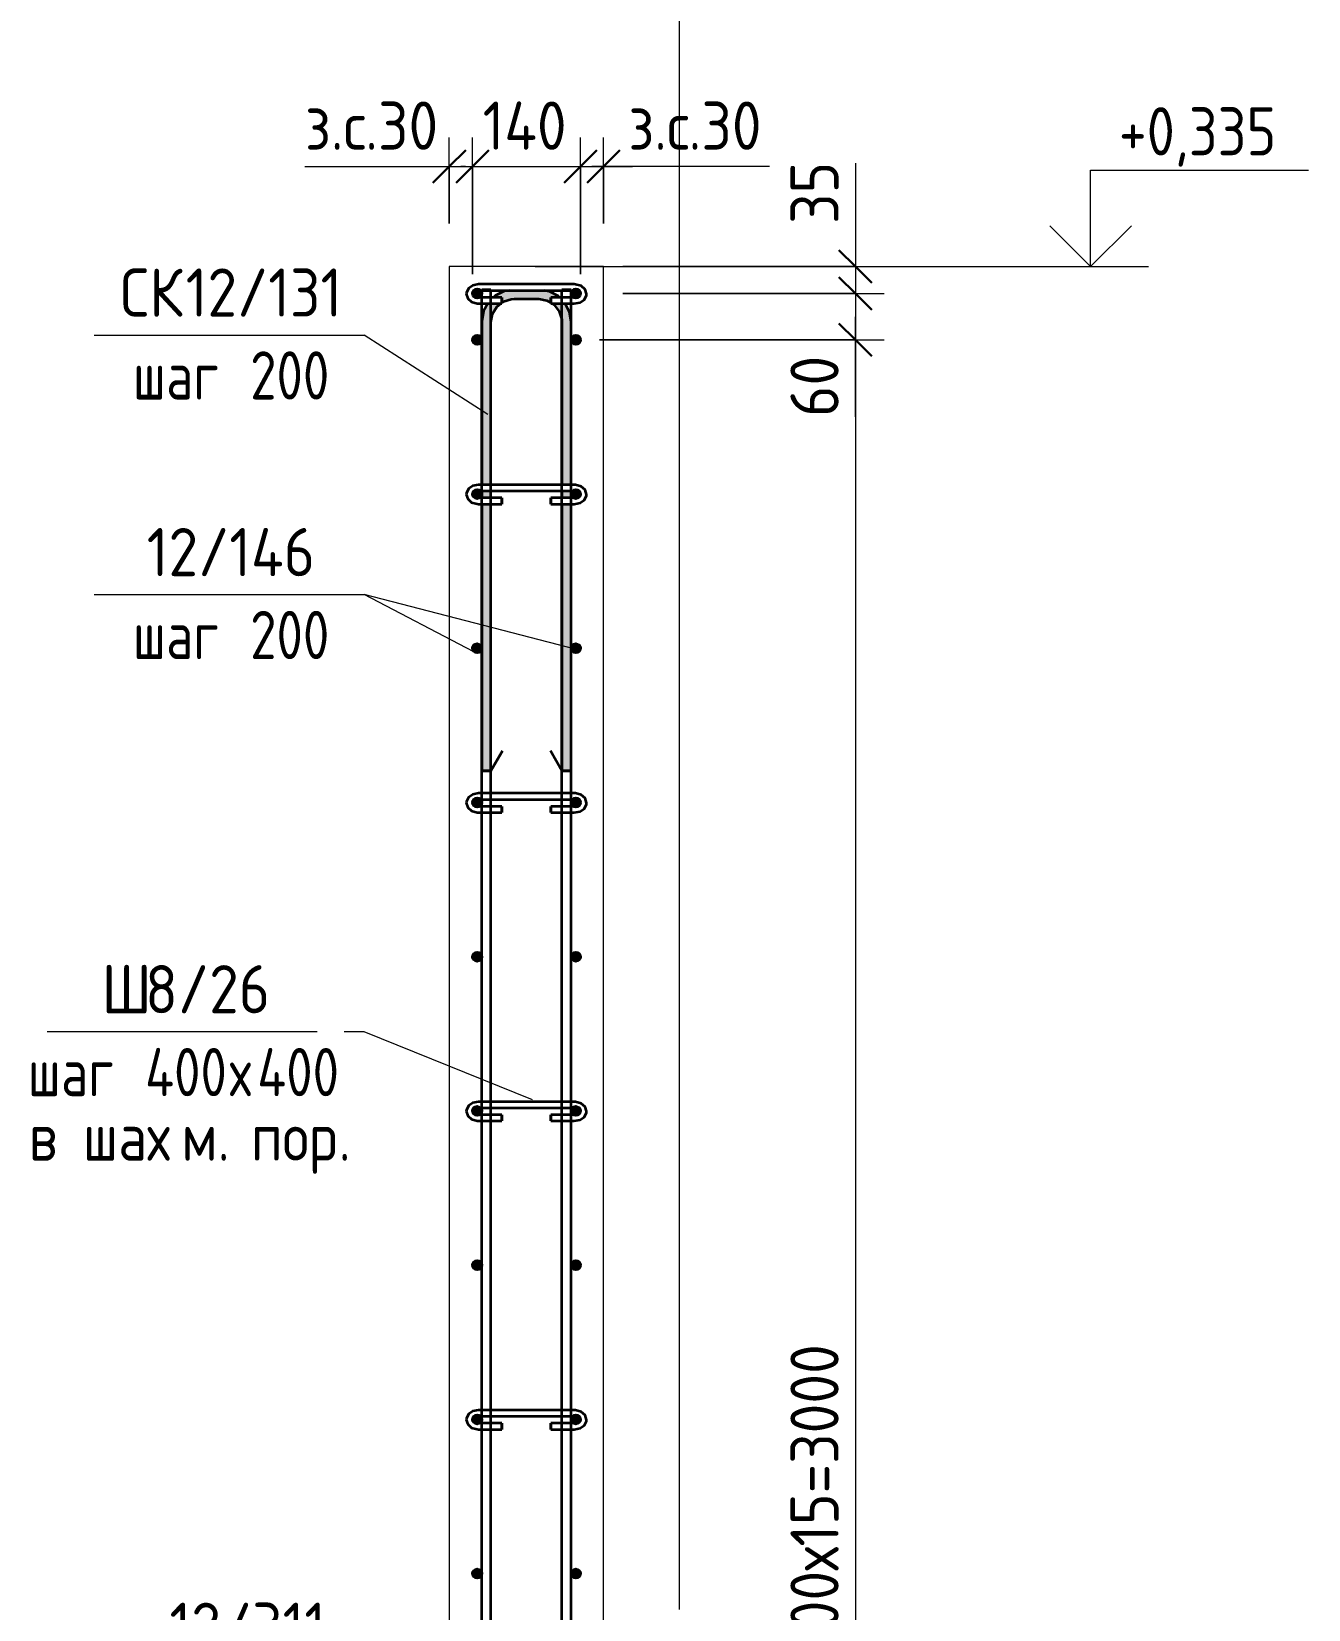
# Model space of a CAD drawing. Header units: millimetres. Extents: x -39853 to 12393, y -4903 to 80275.
# Drawn here: x -486 to 1170, y -1406 to 640 of the extents above; entities that cross this region are included whole.
import ezdxf

# ---------------------------------------------------------------- set-up
doc = ezdxf.new("R2010")
doc.units = ezdxf.units.MM
for name, color, linetype, lineweight in [('AA_Dim', 7, 'Continuous', 9), ('AA_Dim-25', 7, 'Continuous', 9), ('AA_Oformlenie', 7, 'Continuous', 9), ('AA_Vinoska', 7, 'Continuous', 9), ('AA_Visotnaya otmetka', 7, 'Continuous', 9), ('AF_Stena_Опалубка', 253, 'Continuous', 20), ('Gen_Text', 7, 'Continuous', 9), ('KR_Armatura', 7, 'Continuous', 20), ('KR_Armatura_Tonkie', 7, 'Continuous', 20)]:
    doc.layers.add(name, color=color, linetype=linetype, lineweight=lineweight)
doc.styles.add('ISOCPEUR_6', font='isocpeur.ttf', dxfattribs={"width": 0.9, "height": 62.5})
doc.styles.add('ISOCPEUR_7', font='isocpeur.ttf', dxfattribs={"width": 0.8, "height": 62.5})
doc.styles.add('ISOCPEUR_8', font='isocpeur.ttf', dxfattribs={"width": 0.85, "height": 62.5})
doc.dimstyles.new('00_Точн_3_знака__прозр__2', dxfattribs={"dimscale": 304.8, "dimtxt": 62.248823, "dimasz": 0.139436, "dimexe": 0.123031, "dimexo": 0.082021, "dimgap": 0.008202, "dimtad": 1, "dimdec": 3, "dimrnd": 0.001, "dimdsep": 46, "dimtxsty": 'ISOCPEUR_6', "dimblk1": 'OBLIQUE', "dimblk2": 'OBLIQUE', "dimsah": 1, "dimcen": 0.09, "dimdle": 0.123031, "dimazin": 0, "dimtfac": 1, "dimtdec": 4, "dimtix": 1, "dimtmove": 1, "dimatfit": 3, "dimfxl": 1, "dimtvp": 1, "dimtolj": 1, "dimtzin": 0, "dimlwd": 18, "dimlwe": 18, "dimarcsym": 2})
doc.dimstyles.new('00_Точн_3_знака__прозр__3', dxfattribs={"dimscale": 304.8, "dimtxt": 62.248823, "dimasz": 0.139436, "dimexe": 0.123031, "dimexo": 0.082021, "dimgap": 0.008202, "dimtad": 1, "dimdec": 3, "dimrnd": 0.001, "dimdsep": 46, "dimtxsty": 'ISOCPEUR_6', "dimblk1": 'OBLIQUE', "dimblk2": 'OBLIQUE', "dimsah": 1, "dimcen": 0.09, "dimdle": 0.123031, "dimazin": 0, "dimtfac": 1, "dimtdec": 4, "dimtix": 1, "dimtmove": 0, "dimatfit": 3, "dimfxl": 1, "dimtvp": 1, "dimtolj": 1, "dimtzin": 0, "dimlwd": 18, "dimlwe": 18, "dimarcsym": 2})

# ---------------------------------------------------------------- blocks, each defined once
blk = doc.blocks.new('350_Стержень П торец СК-СГ _НесАрм_РабПлоск_ - 350_Стержень П торец СК-СГ _НесАрм_РабПлоск_-V3-1-1 Армирование')
at = {"layer": 'KR_Armatura_Tonkie', "lineweight": 35}
h = blk.add_hatch(color=256, dxfattribs=at)
h.paths.add_polyline_path([(36992.9, 263), (36998.9, 263), (36999.9, 270.8), (37003, 278.2), (37007.7, 284.2), (37011.3, 287), (36994.8, 287), (36992.5, 284), (36988.3, 273.9), (36987.1, 263), (36991.3, 263)])
h.paths.add_polyline_path([(37013.2, 288.4), (37014.2, 289.1), (37021.2, 292), (37028.9, 293.2), (37028.9, 304), (37021.2, 304), (37018, 303.6), (37007.9, 299.4), (37002.5, 295), (37013.2, 294.9), (37013.2, 288.7)])
blk.add_hatch(color=256, dxfattribs=at).paths.add_polyline_path([(37059.1, 293), (37060.9, 293.2), (37060.9, 304), (37028.9, 304), (37028.9, 293), (37052.9, 293)])
h = blk.add_hatch(color=256, dxfattribs=at)
h.paths.add_polyline_path([(37090.9, 263), (37102.9, 263), (37101.4, 273.9), (37097, 284.3), (37094.9, 287), (37078.4, 287), (37082.1, 284.2), (37087, 277.7), (37089.9, 270.7), (37090.7, 264.3)])
h.paths.add_polyline_path([(37076.6, 288.4), (37076.6, 295), (37087.5, 295), (37081.9, 299.4), (37070.9, 303.7), (37067.5, 304), (37060.9, 304), (37060.9, 293), (37068.6, 292), (37075.9, 289)])
h = blk.add_hatch(color=256, dxfattribs=at)
h.paths.add_polyline_path([(36992.9, -318.9), (36998.9, -318.9), (36998.7, 27), (36986.9, 27), (36987.1, -318.9), (36991.3, -318.9)])
h.paths.add_polyline_path([(36993.8, 35), (36998.9, 35), (36998.7, 44), (36986.9, 44), (36987.1, 35), (36992.9, 35)])
h.paths.add_polyline_path([(36997.1, 52), (36998.9, 52), (36998.7, 263), (36986.9, 263), (36987.1, 52), (36996.7, 52)])
h = blk.add_hatch(color=256, dxfattribs=at)
h.paths.add_polyline_path([(37092.6, -318.9), (37102.9, -318.9), (37102.7, 27), (37090.9, 27), (37091.1, -318.9), (37091.7, -318.9)])
h.paths.add_polyline_path([(37091.1, 35), (37102.9, 35), (37102.7, 44), (37090.9, 44), (37091, 35)])
h.paths.add_polyline_path([(37102.1, 52), (37102.9, 52), (37102.7, 263), (37090.9, 263), (37091.1, 52), (37101.7, 52)])
for p, q in [((37028.9, 293), (37060.9, 293)), ((36986.9, 263), (36986.9, 52)), ((36998.9, 52), (36998.9, 263)), ((37090.9, 263), (37090.9, 52)), ((37102.9, 52), (37102.9, 263)), ((36986.9, 44), (36986.9, 35)), ((36998.9, 35), (36998.9, 44)), ((37090.9, 44), (37090.9, 35)), ((37102.9, 35), (37102.9, 44)), ((36986.9, 27), (36986.9, -318.9)), ((36998.9, -318.9), (36998.9, 27)), ((37090.9, 27), (37090.9, -318.9)), ((37102.9, -318.9), (37102.9, 27)), ((36998.9, -318.9), (37013.9, -292.9)), ((37090.9, -318.9), (37075.9, -292.9)), ((36998.9, -318.9), (36986.9, -318.9)), ((36987.1, -318.9), (36998.7, -318.9)), ((37102.9, -318.9), (37090.9, -318.9)), ((37091.1, -318.9), (37093.6, -318.9)), ((37093.9, -318.9), (37102.7, -318.9))]:
    blk.add_line(p, q, dxfattribs=at)
at = {"layer": 'KR_Armatura_Tonkie', "lineweight": 35, "flags": 128}
for points in [[(36994.7, 287.1), (36989.3, 277.1), (36986.9, 264.5), (36986.9, 263)], [(36998.9, 263), (37000.8, 273.7), (37006.4, 282.9), (37011.7, 287)], [(37022.3, 304), (37016.2, 303), (37004.7, 297.3), (37002.5, 295.2)], [(37013.2, 288.2), (37015, 289.6), (37025.3, 292.8), (37028.9, 293)], [(37060.9, 293), (37071.5, 291), (37076.6, 288)], [(37087.7, 295), (37086.3, 296.4), (37075, 302.5), (37067.5, 304)], [(37078.2, 287), (37080.8, 285.4), (37087.5, 276.9), (37090.7, 266.5), (37090.9, 263)], [(37102.9, 263), (37100.9, 275.7), (37095.3, 287)]]:
    blk.add_lwpolyline(points, dxfattribs=at)
blk = doc.blocks.new('350_Стержень П торец СК-СГ _НесАрм_РабПлоск_ - 350_Стержень П торец СК-СГ _НесАрм_РабПлоск_-4142405-1-1 Армирование')
at = {"layer": 'KR_Armatura_Tonkie', "lineweight": 35}
for points in [[(34950.9, -966), (34952.4, -965.8), (34953.9, -965.2), (34955.1, -964.2), (34956.1, -963), (34956.7, -961.6), (34956.9, -960), (34956.7, -958.4), (34956.1, -957), (34955.1, -955.8), (34953.9, -954.8), (34952.4, -954.2), (34950.9, -954), (34949.3, -954.2), (34947.9, -954.8), (34946.6, -955.8), (34945.7, -957), (34945.1, -958.4), (34944.9, -960), (34945.1, -961.6), (34945.7, -963), (34946.6, -964.2), (34947.9, -965.2), (34949.3, -965.8)], [(35078.9, -966), (35080.4, -965.8), (35081.9, -965.2), (35083.1, -964.2), (35084.1, -963), (35084.7, -961.6), (35084.9, -960), (35084.7, -958.4), (35084.1, -957), (35083.1, -955.8), (35081.9, -954.8), (35080.4, -954.2), (35078.9, -954), (35077.3, -954.2), (35075.9, -954.8), (35074.6, -955.8), (35073.7, -957), (35073.1, -958.4), (35072.9, -960), (35073.1, -961.6), (35073.7, -963), (35074.6, -964.2), (35075.9, -965.2), (35077.3, -965.8)]]:
    blk.add_hatch(color=256, dxfattribs=at).paths.add_polyline_path(points)
at = {"layer": 'AA_Oformlenie'}
for centre, start, end in [((34950.9, -960), 90, 270), ((34950.9, -960), 270, 90), ((35078.9, -960), 90, 270), ((35078.9, -960), 270, 90)]:
    blk.add_arc(centre, 6, start, end, dxfattribs=at)
at = {"layer": 'KR_Armatura_Tonkie', "lineweight": 35}
for centre in [(34950.9, -960), (35078.9, -960)]:
    blk.add_circle(centre, 6, dxfattribs=at)
blk = doc.blocks.new('261_Шпилька массив _НесАрм_РабПлоск_ - 8 А240-V6-1-1 Армирование')
at = {"layer": 'KR_Armatura_Tonkie', "lineweight": 35}
for p, q in [((37106.9, 312), (36982.9, 312)), ((36975, 299.1), (36974.9, 299.5)), ((36982.9, 287), (36986.9, 287)), ((36986.9, 295), (36984.2, 295)), ((36985.3, 304), (36986.9, 304)), ((36986.9, 304), (36998.9, 304)), ((36998.9, 295), (36986.9, 295)), ((36986.9, 287), (36998.9, 287)), ((36998.9, 304), (37090.9, 304)), ((37013.2, 295), (36998.9, 295)), ((36998.9, 287), (37013.2, 287)), ((37013.2, 295), (37013.2, 288.2)), ((37013.2, 293.9), (37013.2, 294.9)), ((37013.2, 287.2), (37013.2, 293.8)), ((37013.2, 288.2), (37013.2, 287)), ((37090.9, 295), (37076.6, 295)), ((37076.6, 288.2), (37076.6, 295)), ((37076.6, 294.9), (37076.6, 293.9)), ((37076.6, 293.8), (37076.6, 287.2)), ((37076.6, 287), (37076.6, 288.2)), ((37076.6, 287), (37090.9, 287)), ((37090.9, 304), (37102.9, 304)), ((37102.9, 295), (37090.9, 295)), ((37090.9, 287), (37102.9, 287)), ((37102.9, 304), (37104.5, 304)), ((37105.6, 295), (37102.9, 295)), ((37102.9, 287), (37106.9, 287)), ((36986.9, 52), (36982.9, 52)), ((36985.3, 44), (36986.9, 44)), ((36998.9, 52), (36986.9, 52)), ((36986.9, 44), (36998.9, 44)), ((37090.9, 52), (36998.9, 52)), ((36998.9, 44), (37090.9, 44)), ((37102.9, 52), (37090.9, 52)), ((37090.9, 44), (37102.9, 44)), ((37106.9, 52), (37102.9, 52)), ((37102.9, 44), (37104.5, 44)), ((36975, 39.1), (36974.9, 39.5)), ((36982.9, 27), (36986.9, 27)), ((36986.9, 35), (36984.2, 35)), ((36998.9, 35), (36986.9, 35)), ((36986.9, 27), (36998.9, 27)), ((37013.2, 35), (36998.9, 35)), ((36998.9, 27), (37013.2, 27)), ((37013.2, 35), (37013.2, 28.2)), ((37013.2, 33.8), (37013.2, 34.9)), ((37013.2, 27.2), (37013.2, 33.8)), ((37013.2, 28.2), (37013.2, 27)), ((37090.9, 35), (37076.6, 35)), ((37076.6, 28.2), (37076.6, 35)), ((37076.6, 34.9), (37076.6, 33.8)), ((37076.6, 33.8), (37076.6, 27.2)), ((37076.6, 27), (37076.6, 28.2)), ((37076.6, 27), (37090.9, 27)), ((37102.9, 35), (37090.9, 35)), ((37090.9, 27), (37102.9, 27)), ((37105.6, 35), (37102.9, 35)), ((37102.9, 27), (37106.9, 27)), ((36975, -360.9), (36974.9, -360.5)), ((36986.9, -348), (36982.9, -348)), ((36986.9, -365), (36984.2, -365)), ((36985.3, -356), (36986.9, -356)), ((36998.9, -348), (36986.9, -348)), ((36986.9, -356), (36998.9, -356)), ((36998.9, -365), (36986.9, -365)), ((37090.9, -348), (36998.9, -348)), ((36998.9, -356), (37090.9, -356)), ((37013.2, -365), (36998.9, -365)), ((37013.2, -365), (37013.2, -371.8)), ((37013.2, -366.2), (37013.2, -365.1)), ((37013.2, -372.8), (37013.2, -366.2)), ((37090.9, -365), (37076.6, -365)), ((37076.6, -371.8), (37076.6, -365)), ((37076.6, -365.1), (37076.6, -366.2)), ((37076.6, -366.2), (37076.6, -372.8)), ((37102.9, -348), (37090.9, -348)), ((37090.9, -356), (37102.9, -356)), ((37102.9, -365), (37090.9, -365)), ((37106.9, -348), (37102.9, -348)), ((37102.9, -356), (37104.5, -356)), ((37105.6, -365), (37102.9, -365)), ((36982.9, -373), (36986.9, -373)), ((36986.9, -373), (36998.9, -373)), ((36998.9, -373), (37013.2, -373)), ((37013.2, -371.8), (37013.2, -373)), ((37076.6, -373), (37076.6, -371.8)), ((37076.6, -373), (37090.9, -373)), ((37090.9, -373), (37102.9, -373)), ((37102.9, -373), (37106.9, -373)), ((36986.9, -748), (36982.9, -748)), ((36985.3, -756), (36986.9, -756)), ((36998.9, -748), (36986.9, -748)), ((36986.9, -756), (36998.9, -756)), ((37090.9, -748), (36998.9, -748)), ((36998.9, -756), (37090.9, -756)), ((37102.9, -748), (37090.9, -748)), ((37090.9, -756), (37102.9, -756)), ((37106.9, -748), (37102.9, -748)), ((37102.9, -756), (37104.5, -756)), ((36975, -760.9), (36974.9, -760.5)), ((36982.9, -773), (36986.9, -773)), ((36986.9, -765), (36984.2, -765)), ((36998.9, -765), (36986.9, -765)), ((36986.9, -773), (36998.9, -773)), ((37013.2, -765), (36998.9, -765)), ((36998.9, -773), (37013.2, -773)), ((37013.2, -765), (37013.2, -771.8)), ((37013.2, -766.2), (37013.2, -765.1)), ((37013.2, -770), (37013.2, -766.2)), ((37013.2, -772.8), (37013.2, -770.1)), ((37013.2, -771.8), (37013.2, -773)), ((37090.9, -765), (37076.6, -765)), ((37076.6, -771.8), (37076.6, -765)), ((37076.6, -765.1), (37076.6, -766.2)), ((37076.6, -766.2), (37076.6, -770)), ((37076.6, -770.1), (37076.6, -772.8)), ((37076.6, -773), (37076.6, -771.8)), ((37076.6, -773), (37090.9, -773)), ((37102.9, -765), (37090.9, -765)), ((37090.9, -773), (37102.9, -773)), ((37105.6, -765), (37102.9, -765)), ((37102.9, -773), (37106.9, -773)), ((36975, -1160.9), (36974.9, -1160.5)), ((36986.9, -1148), (36982.9, -1148)), ((36986.9, -1165), (36984.2, -1165)), ((36985.3, -1156), (36986.9, -1156)), ((36998.9, -1148), (36986.9, -1148)), ((36986.9, -1156), (36998.9, -1156)), ((36998.9, -1165), (36986.9, -1165)), ((37090.9, -1148), (36998.9, -1148)), ((36998.9, -1156), (37090.9, -1156)), ((37013.2, -1165), (36998.9, -1165)), ((37013.2, -1165), (37013.2, -1171.8)), ((37013.2, -1166.2), (37013.2, -1165.1)), ((37013.2, -1172.8), (37013.2, -1166.2)), ((37090.9, -1165), (37076.6, -1165)), ((37076.6, -1171.8), (37076.6, -1165)), ((37076.6, -1165.1), (37076.6, -1166.2)), ((37076.6, -1166.2), (37076.6, -1172.8)), ((37102.9, -1148), (37090.9, -1148)), ((37090.9, -1156), (37102.9, -1156)), ((37102.9, -1165), (37090.9, -1165)), ((37106.9, -1148), (37102.9, -1148)), ((37102.9, -1156), (37104.5, -1156)), ((37105.6, -1165), (37102.9, -1165)), ((36982.9, -1173), (36986.9, -1173)), ((36986.9, -1173), (36998.9, -1173)), ((36998.9, -1173), (37013.2, -1173)), ((37013.2, -1171.8), (37013.2, -1173)), ((37076.6, -1173), (37076.6, -1171.8)), ((37076.6, -1173), (37090.9, -1173)), ((37090.9, -1173), (37102.9, -1173)), ((37102.9, -1173), (37106.9, -1173))]:
    blk.add_line(p, q, dxfattribs=at)
at = {"layer": 'KR_Armatura_Tonkie', "lineweight": 35, "flags": 128}
for points in [[(36982.9, 312), (36975.3, 310.5), (36969.7, 306.6), (36967, 301.1), (36966.9, 299.5)], [(37122.9, 299.5), (37121, 305.4), (37116, 309.8), (37108.7, 311.9), (37106.9, 312)], [(36966.9, 299.5), (36968.7, 293.6), (36973.7, 289.2), (36981, 287.1), (36982.9, 287)], [(37106.9, 287), (37114.5, 288.5), (37120.1, 292.4), (37122.8, 297.9), (37122.9, 299.5)], [(36982.9, 52), (36975.3, 50.5), (36969.7, 46.6), (36967, 41.1), (36966.9, 39.5)], [(37122.9, 39.5), (37121, 45.4), (37116, 49.8), (37108.7, 51.9), (37106.9, 52)], [(36966.9, 39.5), (36968.7, 33.6), (36973.7, 29.2), (36981, 27.1), (36982.9, 27)], [(37106.9, 27), (37114.5, 28.5), (37120.1, 32.4), (37122.8, 37.9), (37122.9, 39.5)], [(36982.9, -348), (36975.3, -349.5), (36969.7, -353.4), (36967, -358.9), (36966.9, -360.5)], [(36966.9, -360.5), (36968.7, -366.4), (36973.7, -370.8), (36981, -372.9), (36982.9, -373)], [(37122.9, -360.5), (37121, -354.6), (37116, -350.2), (37108.7, -348.1), (37106.9, -348)], [(37106.9, -373), (37114.5, -371.5), (37120.1, -367.6), (37122.8, -362.1), (37122.9, -360.5)], [(36982.9, -748), (36975.3, -749.5), (36969.7, -753.4), (36967, -758.9), (36966.9, -760.5)], [(37122.9, -760.5), (37121, -754.6), (37116, -750.2), (37108.7, -748.1), (37106.9, -748)], [(36966.9, -760.5), (36968.7, -766.4), (36973.7, -770.8), (36981, -772.9), (36982.9, -773)], [(37106.9, -773), (37114.5, -771.5), (37120.1, -767.6), (37122.8, -762.1), (37122.9, -760.5)], [(36982.9, -1148), (36975.3, -1149.5), (36969.7, -1153.4), (36967, -1158.9), (36966.9, -1160.5)], [(36966.9, -1160.5), (36968.7, -1166.4), (36973.7, -1170.8), (36981, -1172.9), (36982.9, -1173)], [(37122.9, -1160.5), (37121, -1154.6), (37116, -1150.2), (37108.7, -1148.1), (37106.9, -1148)], [(37106.9, -1173), (37114.5, -1171.5), (37120.1, -1167.6), (37122.8, -1162.1), (37122.9, -1160.5)]]:
    blk.add_lwpolyline(points, dxfattribs=at)
blk = doc.blocks.new('011_Прямоугольник обрыва _ЭлУзла_ - 011_Прямоугольник обрыва _ЭлУзла_-4172188-1-1 Армирование')
at = {"layer": 'AA_Oformlenie'}
blk.add_line((37243, 2094.3), (37243, -1406.5), dxfattribs=at)
blk = doc.blocks.new('DIMBLOCK99-1-1 Армирование')
at = {"layer": 'AA_Dim-25', "lineweight": 18}
for p, q in [((55.6, 390.9), (55.6, 502.3)), ((85.6, 325), (85.6, 502.3)), ((-131.5, 464.8), (76.7, 464.8)), ((18.1, 464.8), (85.6, 464.8)), ((55.6, 464.8), (55.6, 390.9)), ((76.7, 464.8), (70.6, 464.8)), ((85.6, 464.8), (85.6, 325))]:
    blk.add_line(p, q, dxfattribs=at)
at = {"layer": 'AA_Dim-25', "lineweight": 30}
for p, q in [((55.6, 464.8), (76.9, 486.1)), ((85.6, 464.8), (106.9, 486.1)), ((55.6, 464.8), (34.4, 443.6)), ((85.6, 464.8), (64.4, 443.6))]:
    blk.add_line(p, q, dxfattribs=at)
at = {"layer": 'AA_Dim-25', "color": 0, "lineweight": 18, "insert": (-131.5, 549), "char_height": 62.5, "width": 219.786, "attachment_point": 1, "line_spacing_factor": 1.149209, "style": 'ISOCPEUR_6'}
blk.add_mtext('з.с.30', dxfattribs=at)
blk = doc.blocks.new('_Oblique')
at = {"color": 0, "linetype": 'ByBlock', "lineweight": -2}
blk.add_line((-0.5, -0.5), (0.5, 0.5), dxfattribs=at)
blk = doc.blocks.new('DIMBLOCK100-1-1 Армирование')
at = {"layer": 'AA_Dim-25', "lineweight": 18}
for p, q in [((85.6, 325), (85.6, 502.3)), ((225.6, 325), (225.6, 502.3)), ((85.6, 464.8), (225.6, 464.8)), ((85.6, 464.8), (85.6, 325)), ((225.6, 464.8), (225.6, 325))]:
    blk.add_line(p, q, dxfattribs=at)
at = {"layer": 'AA_Dim-25', "lineweight": 30}
for p, q in [((85.6, 464.8), (106.9, 486.1)), ((225.6, 464.8), (246.9, 486.1)), ((85.6, 464.8), (64.4, 443.6)), ((225.6, 464.8), (204.4, 443.6))]:
    blk.add_line(p, q, dxfattribs=at)
at = {"layer": 'AA_Dim-25', "color": 0, "lineweight": 18, "insert": (98.8, 549), "char_height": 62.5, "width": 136.469, "attachment_point": 1, "line_spacing_factor": 1.149209, "style": 'ISOCPEUR_6'}
blk.add_mtext('140', dxfattribs=at)
blk = doc.blocks.new('DIMBLOCK101-1-1 Армирование')
at = {"layer": 'AA_Dim-25', "lineweight": 18}
for p, q in [((225.6, 325), (225.6, 502.3)), ((255.6, 390.9), (255.6, 502.3)), ((225.6, 464.8), (293.1, 464.8)), ((225.6, 464.8), (225.6, 325)), ((262.8, 464.8), (240.6, 464.8)), ((255.6, 464.8), (255.6, 390.9)), ((471, 464.8), (262.8, 464.8))]:
    blk.add_line(p, q, dxfattribs=at)
at = {"layer": 'AA_Dim-25', "lineweight": 30}
for p, q in [((225.6, 464.8), (246.9, 486.1)), ((255.6, 464.8), (276.9, 486.1)), ((225.6, 464.8), (204.4, 443.6)), ((255.6, 464.8), (234.4, 443.6))]:
    blk.add_line(p, q, dxfattribs=at)
at = {"layer": 'AA_Dim-25', "color": 0, "lineweight": 18, "insert": (287.8, 549), "char_height": 62.5, "width": 219.786, "attachment_point": 1, "line_spacing_factor": 1.149209, "style": 'ISOCPEUR_6'}
blk.add_mtext('з.с.30', dxfattribs=at)
blk = doc.blocks.new('DIMBLOCK105-1-1 Армирование')
at = {"layer": 'AA_Dim-25', "lineweight": 18}
for p, q in [((582.2, 469.3), (582.2, 365.3)), ((582.2, 372.5), (582.2, 300)), ((582.2, 365.3), (582.2, 317.5)), ((280.6, 335), (619.7, 335)), ((582.2, 335), (280.6, 335)), ((280.6, 300), (619.7, 300)), ((582.2, 300), (280.6, 300))]:
    blk.add_line(p, q, dxfattribs=at)
at = {"layer": 'AA_Dim-25', "lineweight": 30}
for p, q in [((582.2, 335), (560.9, 356.3)), ((582.2, 335), (603.4, 313.8)), ((582.2, 300), (560.9, 321.2)), ((582.2, 300), (603.4, 278.7))]:
    blk.add_line(p, q, dxfattribs=at)
at = {"layer": 'AA_Dim-25', "color": 0, "lineweight": 18, "insert": (498, 390.3), "char_height": 62.5, "width": 94.81, "attachment_point": 1, "rotation": 90, "line_spacing_factor": 1.149209, "style": 'ISOCPEUR_6'}
blk.add_mtext('35', dxfattribs=at)
blk = doc.blocks.new('DIMBLOCK106-1-1 Армирование')
at = {"layer": 'AA_Dim-25', "lineweight": 30}
for p, q in [((582.2, 300), (560.9, 321.2)), ((582.2, 300), (603.4, 278.7)), ((582.2, 240), (560.9, 261.2)), ((582.2, 240), (603.4, 218.7))]:
    blk.add_line(p, q, dxfattribs=at)
at = {"layer": 'AA_Dim-25', "lineweight": 18}
for p, q in [((280.6, 300), (619.7, 300)), ((582.2, 300), (280.6, 300)), ((582.2, 300), (582.2, 240)), ((582.2, 244.1), (582.2, 270)), ((250.6, 240), (619.7, 240)), ((582.2, 240), (250.6, 240)), ((582.2, 140), (582.2, 244.1))]:
    blk.add_line(p, q, dxfattribs=at)
at = {"layer": 'AA_Dim-25', "color": 0, "lineweight": 18, "insert": (498, 140), "char_height": 62.5, "width": 94.81, "attachment_point": 1, "rotation": 90, "line_spacing_factor": 1.149209, "style": 'ISOCPEUR_6'}
blk.add_mtext('60', dxfattribs=at)
blk = doc.blocks.new('DIMBLOCK107-1-1 Армирование')
at = {"layer": 'AA_Dim-25', "lineweight": 30}
for p, q in [((582.2, 240), (560.9, 261.2)), ((582.2, 240), (603.4, 218.7)), ((582.2, -2760), (560.9, -2738.8)), ((582.2, -2760), (603.4, -2781.3))]:
    blk.add_line(p, q, dxfattribs=at)
at = {"layer": 'AA_Dim-25', "lineweight": 18}
for p, q in [((250.6, 240), (619.7, 240)), ((582.2, 240), (250.6, 240)), ((582.2, 240), (582.2, -2760)), ((250.6, -2760), (619.7, -2760)), ((582.2, -2760), (250.6, -2760))]:
    blk.add_line(p, q, dxfattribs=at)
at = {"layer": 'AA_Dim-25', "color": 0, "lineweight": 18, "insert": (498, -1471.9), "char_height": 62.5, "width": 508.525, "attachment_point": 1, "rotation": 90, "line_spacing_factor": 1.149209, "style": 'ISOCPEUR_6'}
blk.add_mtext('200х15=3000', dxfattribs=at)
blk = doc.blocks.new('Высотные отметки - Стрелка вверх-400292-1-1 Армирование')
at = {"layer": 'AA_Vinoska'}
for p, q in [((37765.6, -2985), (38048.1, -2985)), ((37765.6, -3110), (37765.6, -2985)), ((37765.6, -3110), (37712.6, -3057)), ((37765.6, -3110), (37818.7, -3057)), ((37690.6, -3110), (37840.6, -3110))]:
    blk.add_line(p, q, dxfattribs=at)
blk = doc.blocks.new('042_М_Арматуры - Диам длина поз _ Комментарий-3662934-1-1 Армирование')
at = {"layer": 'AA_Vinoska'}
blk.add_line((35634.9, -2662.1), (35984.9, -2662.1), dxfattribs=at)

msp = doc.modelspace()

# ---------------------------------------------------------------- hatches: boundary and pattern name
at = {"layer": 'KR_Armatura'}
h = msp.add_hatch(color=256, dxfattribs=at)
edge = h.paths.add_edge_path()
edge.add_arc((91.6499, 240), 6, 0, 360)
for points in [[(91.6499, 234), (96.8461, 237), (96.8461, 243), (91.6499, 246), (86.4538, 243), (86.4538, 237), (90.3362, 234.7585)], [(219.6499, 234), (224.8461, 237), (224.8461, 243), (219.6499, 246), (214.4538, 243), (214.4538, 237), (218.3362, 234.7585)], [(91.6499, 34), (96.8461, 37), (96.8461, 43), (91.6499, 46), (86.4538, 43), (86.4538, 37), (90.5127, 34.6566)], [(219.6499, 34), (224.8461, 37), (224.8461, 43), (219.6499, 46), (214.4538, 43), (214.4538, 37)], [(91.6499, -166), (96.8461, -163), (96.8461, -157), (91.6499, -154), (86.4538, -157), (86.4538, -163)], [(219.6499, -166), (224.8461, -163), (224.8461, -157), (219.6499, -154), (214.4538, -157), (214.4538, -163)], [(91.6499, -366), (96.8461, -363), (96.8461, -357), (91.6499, -354), (86.4538, -357), (86.4538, -363), (90.5127, -365.3434)], [(219.6499, -366), (224.8461, -363), (224.8461, -357), (219.6499, -354), (214.4538, -357), (214.4538, -363)], [(91.6499, -566), (96.8461, -563), (96.8461, -557), (91.6499, -554), (86.4538, -557), (86.4538, -563)], [(219.6499, -566), (224.8461, -563), (224.8461, -557), (219.6499, -554), (214.4538, -557), (214.4538, -563)], [(91.6499, -766), (96.8461, -763), (96.8461, -757), (91.6499, -754), (86.4538, -757), (86.4538, -763), (90.5127, -765.3434)], [(219.6499, -766), (224.8461, -763), (224.8461, -757), (219.6499, -754), (214.4538, -757), (214.4538, -763)], [(91.6499, -966), (96.8461, -963), (96.8461, -957), (91.6499, -954), (86.4538, -957), (86.4538, -963)], [(219.6499, -966), (224.8461, -963), (224.8461, -957), (219.6499, -954), (214.4538, -957), (214.4538, -963)], [(91.6499, -1166), (96.8461, -1163), (96.8461, -1157), (91.6499, -1154), (86.4538, -1157), (86.4538, -1163), (90.5127, -1165.3434)], [(219.6499, -1166), (224.8461, -1163), (224.8461, -1157), (219.6499, -1154), (214.4538, -1157), (214.4538, -1163)], [(91.6499, -1366), (96.8461, -1363), (96.8461, -1357), (91.6499, -1354), (86.4538, -1357), (86.4538, -1363)], [(219.6499, -1366), (224.8461, -1363), (224.8461, -1357), (219.6499, -1354), (214.4538, -1357), (214.4538, -1363)]]:
    msp.add_hatch(color=256, dxfattribs=at).paths.add_polyline_path(points)
h = msp.add_hatch(color=256, dxfattribs=at)
edge = h.paths.add_edge_path()
edge.add_arc((219.6499, 240), 6, 0, 360)
h = msp.add_hatch(color=256, dxfattribs=at)
edge = h.paths.add_edge_path()
edge.add_arc((91.6499, 40), 6, 0, 360)
h = msp.add_hatch(color=256, dxfattribs=at)
edge = h.paths.add_edge_path()
edge.add_arc((219.6499, 40), 6, 0, 360)
h = msp.add_hatch(color=256, dxfattribs=at)
edge = h.paths.add_edge_path()
edge.add_arc((91.6499, -160), 6, 0, 360)
h = msp.add_hatch(color=256, dxfattribs=at)
edge = h.paths.add_edge_path()
edge.add_arc((219.6499, -160), 6, 0, 360)
h = msp.add_hatch(color=256, dxfattribs=at)
edge = h.paths.add_edge_path()
edge.add_arc((91.6499, -360), 6, 0, 360)
h = msp.add_hatch(color=256, dxfattribs=at)
edge = h.paths.add_edge_path()
edge.add_arc((219.6499, -360), 6, 0, 360)
h = msp.add_hatch(color=256, dxfattribs=at)
edge = h.paths.add_edge_path()
edge.add_arc((91.6499, -560), 6, 0, 360)
h = msp.add_hatch(color=256, dxfattribs=at)
edge = h.paths.add_edge_path()
edge.add_arc((219.6499, -560), 6, 0, 360)
h = msp.add_hatch(color=256, dxfattribs=at)
edge = h.paths.add_edge_path()
edge.add_arc((91.6499, -760), 6, 0, 360)
h = msp.add_hatch(color=256, dxfattribs=at)
edge = h.paths.add_edge_path()
edge.add_arc((219.6499, -760), 6, 0, 360)
h = msp.add_hatch(color=256, dxfattribs=at)
edge = h.paths.add_edge_path()
edge.add_arc((91.6499, -960), 6, 0, 360)
h = msp.add_hatch(color=256, dxfattribs=at)
edge = h.paths.add_edge_path()
edge.add_arc((219.6499, -960), 6, 0, 360)
h = msp.add_hatch(color=256, dxfattribs=at)
edge = h.paths.add_edge_path()
edge.add_arc((91.6499, -1160), 6, 0, 360)
h = msp.add_hatch(color=256, dxfattribs=at)
edge = h.paths.add_edge_path()
edge.add_arc((219.6499, -1160), 6, 0, 360)
h = msp.add_hatch(color=256, dxfattribs=at)
edge = h.paths.add_edge_path()
edge.add_arc((91.6499, -1360), 6, 0, 360)
h = msp.add_hatch(color=256, dxfattribs=at)
edge = h.paths.add_edge_path()
edge.add_arc((219.6499, -1360), 6, 0, 360)

# ---------------------------------------------------------------- linework, layer by layer
at = {"layer": 'AA_Vinoska'}
for p, q in [((105.6916, 143.0527), (-54.8288, 246.2057)), ((220.4908, -161.3888), (-54.8288, -90.3879)), ((87.3902, -164.7163), (-54.8288, -90.3879)), ((-54.8288, -657.2448), (-80.8702, -657.2448)), ((163.6298, -745.4963), (-54.8288, -657.2448))]:
    msp.add_line(p, q, dxfattribs=at)
at = {"layer": 'AA_Visotnaya otmetka'}
for q in [(887.2078, 335), (167.1972, 335)]:
    msp.add_line((167.1972, 335), q, dxfattribs=at)
at = {"layer": 'AF_Stena_Опалубка'}
for p, q in [((255.6499, 335), (55.6499, 335)), ((55.6499, 335), (55.6499, -2810)), ((255.6499, -2810), (255.6499, 335))]:
    msp.add_line(p, q, dxfattribs=at)
at = {"layer": 'KR_Armatura'}
for p, q in [((91.6499, 246), (86.4538, 243)), ((96.8461, 243), (91.6499, 246)), ((219.6499, 246), (214.4538, 243)), ((224.8461, 243), (219.6499, 246)), ((86.4538, 243), (86.4538, 237)), ((86.4538, 237), (90.3362, 234.7585)), ((90.3362, 234.7585), (91.6499, 234)), ((91.6499, 234), (96.8461, 237)), ((96.8461, 237), (96.8461, 243)), ((214.4538, 243), (214.4538, 237)), ((214.4538, 237), (218.3362, 234.7585)), ((218.3362, 234.7585), (219.6499, 234)), ((219.6499, 234), (224.8461, 237)), ((224.8461, 237), (224.8461, 243)), ((91.6499, 46), (86.4538, 43)), ((86.4538, 43), (86.4538, 37)), ((96.8461, 43), (91.6499, 46)), ((96.8461, 37), (96.8461, 43)), ((219.6499, 46), (214.4538, 43)), ((214.4538, 43), (214.4538, 37)), ((224.8461, 43), (219.6499, 46)), ((224.8461, 37), (224.8461, 43)), ((86.4538, 37), (90.5127, 34.6566)), ((90.5127, 34.6566), (91.6499, 34)), ((91.6499, 34), (96.8461, 37)), ((214.4538, 37), (219.6499, 34)), ((219.6499, 34), (224.8461, 37)), ((91.6499, -154), (86.4538, -157)), ((86.4538, -157), (86.4538, -163)), ((86.4538, -163), (91.6499, -166)), ((96.8461, -157), (91.6499, -154)), ((91.6499, -166), (96.8461, -163)), ((96.8461, -163), (96.8461, -157)), ((219.6499, -154), (214.4538, -157)), ((214.4538, -157), (214.4538, -163)), ((214.4538, -163), (219.6499, -166)), ((224.8461, -157), (219.6499, -154)), ((219.6499, -166), (224.8461, -163)), ((224.8461, -163), (224.8461, -157)), ((91.6499, -354), (86.4538, -357)), ((86.4538, -357), (86.4538, -363)), ((86.4538, -363), (90.5127, -365.3434)), ((90.5127, -365.3434), (91.6499, -366)), ((96.8461, -357), (91.6499, -354)), ((91.6499, -366), (96.8461, -363)), ((96.8461, -363), (96.8461, -357)), ((219.6499, -354), (214.4538, -357)), ((214.4538, -357), (214.4538, -363)), ((214.4538, -363), (219.6499, -366)), ((224.8461, -357), (219.6499, -354)), ((219.6499, -366), (224.8461, -363)), ((224.8461, -363), (224.8461, -357)), ((91.6499, -554), (86.4538, -557)), ((86.4538, -557), (86.4538, -563)), ((86.4538, -563), (91.6499, -566)), ((96.8461, -557), (91.6499, -554)), ((91.6499, -566), (96.8461, -563)), ((96.8461, -563), (96.8461, -557)), ((219.6499, -554), (214.4538, -557)), ((214.4538, -557), (214.4538, -563)), ((214.4538, -563), (219.6499, -566)), ((224.8461, -557), (219.6499, -554)), ((219.6499, -566), (224.8461, -563)), ((224.8461, -563), (224.8461, -557)), ((91.6499, -754), (86.4538, -757)), ((86.4538, -757), (86.4538, -763)), ((96.8461, -757), (91.6499, -754)), ((96.8461, -763), (96.8461, -757)), ((219.6499, -754), (214.4538, -757)), ((214.4538, -757), (214.4538, -763)), ((224.8461, -757), (219.6499, -754)), ((224.8461, -763), (224.8461, -757)), ((86.4538, -763), (90.5127, -765.3434)), ((90.5127, -765.3434), (91.6499, -766)), ((91.6499, -766), (96.8461, -763)), ((214.4538, -763), (219.6499, -766)), ((219.6499, -766), (224.8461, -763)), ((91.6499, -954), (86.4538, -957)), ((86.4538, -957), (86.4538, -963)), ((96.8461, -957), (91.6499, -954)), ((96.8461, -963), (96.8461, -957)), ((219.6499, -954), (214.4538, -957)), ((214.4538, -957), (214.4538, -963)), ((224.8461, -957), (219.6499, -954)), ((224.8461, -963), (224.8461, -957)), ((86.4538, -963), (91.6499, -966)), ((91.6499, -966), (96.8461, -963)), ((214.4538, -963), (219.6499, -966)), ((219.6499, -966), (224.8461, -963)), ((91.6499, -1154), (86.4538, -1157)), ((86.4538, -1157), (86.4538, -1163)), ((86.4538, -1163), (90.5127, -1165.3434)), ((90.5127, -1165.3434), (91.6499, -1166)), ((96.8461, -1157), (91.6499, -1154)), ((91.6499, -1166), (96.8461, -1163)), ((96.8461, -1163), (96.8461, -1157)), ((219.6499, -1154), (214.4538, -1157)), ((214.4538, -1157), (214.4538, -1163)), ((214.4538, -1163), (219.6499, -1166)), ((224.8461, -1157), (219.6499, -1154)), ((219.6499, -1166), (224.8461, -1163)), ((224.8461, -1163), (224.8461, -1157)), ((91.6499, -1354), (86.4538, -1357)), ((86.4538, -1357), (86.4538, -1363)), ((86.4538, -1363), (91.6499, -1366)), ((96.8461, -1357), (91.6499, -1354)), ((91.6499, -1366), (96.8461, -1363)), ((96.8461, -1363), (96.8461, -1357)), ((219.6499, -1354), (214.4538, -1357)), ((214.4538, -1357), (214.4538, -1363)), ((214.4538, -1363), (219.6499, -1366)), ((224.8461, -1357), (219.6499, -1354)), ((219.6499, -1366), (224.8461, -1363)), ((224.8461, -1363), (224.8461, -1357))]:
    msp.add_line(p, q, dxfattribs=at)
for centre in [(91.6499, 240), (219.6499, 240), (91.6499, 40), (219.6499, 40), (91.6499, -160), (219.6499, -160), (91.6499, -360), (219.6499, -360), (91.6499, -560), (219.6499, -560), (91.6499, -760), (219.6499, -760), (91.6499, -960), (219.6499, -960), (91.6499, -1160), (219.6499, -1160), (91.6499, -1360), (219.6499, -1360)]:
    msp.add_circle(centre, 6, dxfattribs=at)
at = {"layer": 'KR_Armatura_Tonkie', "lineweight": 35}
for p, q in [((109.6499, 304.9749), (97.6499, 304.9749)), ((97.6499, -2802), (97.6499, 304.9749)), ((109.6499, -2802), (109.6499, 304.9749)), ((213.6499, 304.9749), (201.6499, 304.9749)), ((201.6499, -2802), (201.6499, 304.9749)), ((213.6499, -2802), (213.6499, 304.9749))]:
    msp.add_line(p, q, dxfattribs=at)

# ---------------------------------------------------------------- block references
at = {"layer": 'AA_Oformlenie'}
msp.add_blockref('011_Прямоугольник обрыва _ЭлУзла_ - 011_Прямоугольник обрыва _ЭлУзла_-4172188-1-1 Армирование', (-36889.2244, 0), dxfattribs=at)
at = {"layer": 'AA_Vinoska'}
for p in [(-36039.7563, 2908.3496), (-36039.7563, 2571.756), (-36039.7563, 2571.756), (-36100.6388, 2004.8991)]:
    msp.add_blockref('042_М_Арматуры - Диам длина поз _ Комментарий-3662934-1-1 Армирование', p, dxfattribs=at)
at = {"layer": 'AA_Visotnaya otmetka'}
msp.add_blockref('Высотные отметки - Стрелка вверх-400292-1-1 Армирование', (-36878.4099, 3445), dxfattribs=at)
at = {"layer": 'KR_Armatura_Tonkie', "lineweight": 35}
for name, p in [('261_Шпилька массив _НесАрм_РабПлоск_ - 8 А240-V6-1-1 Армирование', (-36889.2244, 0)), ('350_Стержень П торец СК-СГ _НесАрм_РабПлоск_ - 350_Стержень П торец СК-СГ _НесАрм_РабПлоск_-4142405-1-1 Армирование', (-34859.2244, 1260)), ('350_Стержень П торец СК-СГ _НесАрм_РабПлоск_ - 350_Стержень П торец СК-СГ _НесАрм_РабПлоск_-V3-1-1 Армирование', (-36889.2244, 0)), ('350_Стержень П торец СК-СГ _НесАрм_РабПлоск_ - 350_Стержень П торец СК-СГ _НесАрм_РабПлоск_-4142405-1-1 Армирование', (-34859.2244, 1200)), ('350_Стержень П торец СК-СГ _НесАрм_РабПлоск_ - 350_Стержень П торец СК-СГ _НесАрм_РабПлоск_-4142405-1-1 Армирование', (-34859.2244, 1000)), ('350_Стержень П торец СК-СГ _НесАрм_РабПлоск_ - 350_Стержень П торец СК-СГ _НесАрм_РабПлоск_-4142405-1-1 Армирование', (-34859.2244, 800)), ('350_Стержень П торец СК-СГ _НесАрм_РабПлоск_ - 350_Стержень П торец СК-СГ _НесАрм_РабПлоск_-4142405-1-1 Армирование', (-34859.2244, 600)), ('350_Стержень П торец СК-СГ _НесАрм_РабПлоск_ - 350_Стержень П торец СК-СГ _НесАрм_РабПлоск_-4142405-1-1 Армирование', (-34859.2244, 400)), ('350_Стержень П торец СК-СГ _НесАрм_РабПлоск_ - 350_Стержень П торец СК-СГ _НесАрм_РабПлоск_-4142405-1-1 Армирование', (-34859.2244, 200)), ('350_Стержень П торец СК-СГ _НесАрм_РабПлоск_ - 350_Стержень П торец СК-СГ _НесАрм_РабПлоск_-4142405-1-1 Армирование', (-34859.2244, 0)), ('350_Стержень П торец СК-СГ _НесАрм_РабПлоск_ - 350_Стержень П торец СК-СГ _НесАрм_РабПлоск_-4142405-1-1 Армирование', (-34859.2244, -200)), ('350_Стержень П торец СК-СГ _НесАрм_РабПлоск_ - 350_Стержень П торец СК-СГ _НесАрм_РабПлоск_-4142405-1-1 Армирование', (-34859.2244, -400))]:
    msp.add_blockref(name, p, dxfattribs=at)

# ---------------------------------------------------------------- texts
at = {"layer": 'AA_Vinoska', "char_height": 62.5, "attachment_point": 1}
for s, insert, width, style in [('СК', (-371.0003, 332.5583), 102.816422, 'ISOCPEUR_6'), ('12/131', (-286.1683, 332.5583), 248.923969, 'ISOCPEUR_6'), ('шаг', (-354.7878, 225.0819), 145.907125, 'ISOCPEUR_7'), (' 200', (-234.4024, 225.0819), 166.751, 'ISOCPEUR_7'), ('12/146', (-336.6878, -4.0353), 268.765734, 'ISOCPEUR_6'), ('12/146', (-336.6878, -4.0353), 268.765734, 'ISOCPEUR_6'), (' 200', (-234.4024, -111.5116), 166.751, 'ISOCPEUR_7'), ('шаг', (-354.7878, -111.5116), 145.907125, 'ISOCPEUR_7'), ('\\fISOCPEUR|b0|i0|c204|p34|;\\W.9;Ш', (-395.3202, -570.8922), 68.544281, 'ISOCPEUR_6'), ('8/26', (-338.7655, -570.8922), 194.810062, 'ISOCPEUR_6'), (' 400', (-370.6848, -678.3685), 171.561125, 'ISOCPEUR_7'), ('400', (-193.414, -678.3685), 134.6835, 'ISOCPEUR_7'), ('шаг', (-491.0702, -678.3685), 145.907125, 'ISOCPEUR_7'), ('\\fISOCPEUR|b0|i0|c204|p34|;\\W.8;х', (-229.1327, -678.3685), 43.291125, 'ISOCPEUR_7'), ('12/311', (-307.1807, -1397.6737), 248.923969, 'ISOCPEUR_6')]:
    msp.add_mtext(s, dxfattribs=dict(at, insert=insert, width=width, style=style))
at = {"layer": 'AA_Visotnaya otmetka', "insert": (923.8713, 541.6535), "char_height": 62.5, "width": 242.007515, "attachment_point": 1, "line_spacing_factor": 1.149209, "style": 'ISOCPEUR_8'}
msp.add_mtext('+0,335', dxfattribs=at)
at = {"layer": 'Gen_Text', "char_height": 62.5, "attachment_point": 1, "style": 'ISOCPEUR_8'}
for s, insert, width in [('\\fISOCPEUR|b0|i0|c204|p34|;\\W.85; ', (-451.8635, -762.0001), 39.182477), ('\\fISOCPEUR|b0|i0|c204|p34|;\\W.85;в', (-489.8147, -762.0001), 45.99682), ('шах', (-419.5348, -762.0001), 155.02632), ('м. ', (-291.6253, -762.0001), 109.0295), ('пор', (-201.6669, -762.0001), 137.990461), ('\\fISOCPEUR|b0|i0|c204|p34|;\\W.85;.', (-87.8134, -762.0001), 18.739445)]:
    msp.add_mtext(s, dxfattribs=dict(at, insert=insert, width=width))

# ---------------------------------------------------------------- dimensions: what is measured, and where the dimension line sits
at = {"layer": 'AA_Dim', "lineweight": 18}
for base, p1, p2, picture, middle in [((85.6499, 464.8042), (55.6499, 415.8664), (85.6499, 300), 'DIMBLOCK99-1-1 Армирование', (-21.5949, 507.291)), ((255.6499, 464.8042), (225.6499, 300), (255.6499, 415.8664), 'DIMBLOCK101-1-1 Армирование', (397.7407, 507.291))]:
    dim = msp.add_linear_dim(base=base, p1=p1, p2=p2, dimstyle='00_Точн_3_знака__прозр__2', override={"dimpost": 'з.с.<>', "dimfxl": 119.687151}, dxfattribs=at)
    dim.commit()
    dim.dimension.update_dxf_attribs({"geometry": picture, "text_midpoint": middle, "dimtype": 160})
dim = msp.add_linear_dim(base=(225.6499, 464.8042), p1=(85.6499, 300), p2=(225.6499, 300), dimstyle='00_Точн_3_знака__прозр__3', override={"dimpost": '<>', "dimfxl": 140}, dxfattribs=at)
dim.commit()
dim.dimension.update_dxf_attribs({"geometry": 'DIMBLOCK100-1-1 Армирование', "text_midpoint": (155.6499, 498.5542)})
for base, p1, p2, override, picture, middle in [((582.1665, 300), (255.6499, 335), (255.6499, 300), {"dimpost": '<>', "dimfxl": 35}, 'DIMBLOCK105-1-1 Армирование', (539.6796, 437.7451)), ((582.1665, 240), (255.6499, 300), (225.6499, 240), {"dimpost": '<>', "dimfxl": 67.082039}, 'DIMBLOCK106-1-1 Армирование', (539.6796, 187.454))]:
    dim = msp.add_linear_dim(base=base, p1=p1, p2=p2, angle=90, dimstyle='00_Точн_3_знака__прозр__2', override=override, dxfattribs=at)
    dim.commit()
    dim.dimension.update_dxf_attribs({"geometry": picture, "text_midpoint": middle, "dimtype": 160, "text_rotation": 90})
dim = msp.add_linear_dim(base=(582.1665, -2760), p1=(225.6499, 240), p2=(225.6499, -2760), angle=90, dimstyle='00_Точн_3_знака__прозр__3', override={"dimpost": '200х15=<>', "dimfxl": 3000}, dxfattribs=at)
dim.commit()
dim.dimension.update_dxf_attribs({"geometry": 'DIMBLOCK107-1-1 Армирование', "text_midpoint": (548.4165, -1260)})

doc.saveas('drawing.dxf')
